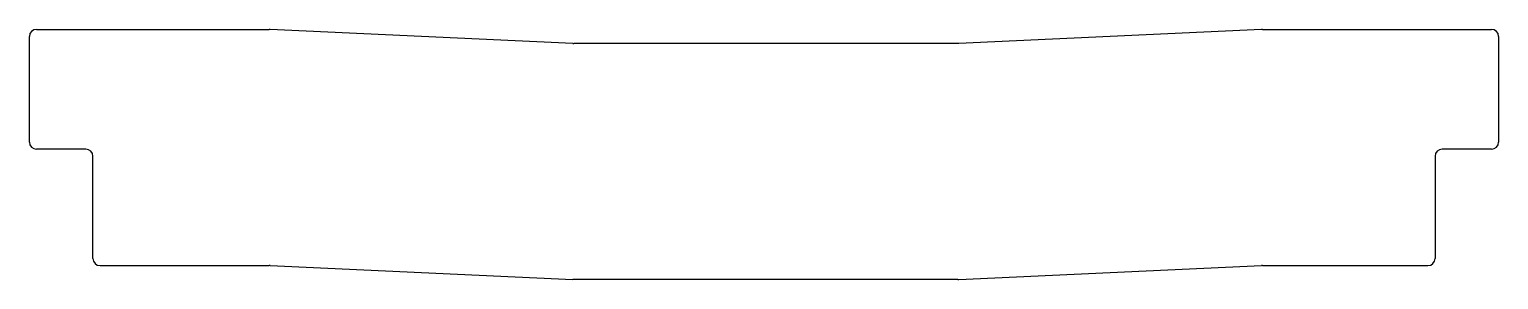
# Model space of a CAD drawing. Header units: metres. Extents: x 848 to 1264, y 280 to 351.
import ezdxf

# ---------------------------------------------------------------- set-up
doc = ezdxf.new("R2010")
doc.units = ezdxf.units.M

msp = doc.modelspace()

# ---------------------------------------------------------------- linework, layer by layer
at = {"color": 250, "linetype": 'Continuous'}
for p, q in [((849.57, 350.91), (915.43, 350.91)), ((915.71, 350.9), (915.43, 350.91)), ((1001.43, 346.92), (915.71, 350.9)), ((1196.43, 350.9), (1110.71, 346.92)), ((1196.71, 350.91), (1196.43, 350.9)), ((1196.71, 350.91), (1261.57, 350.91)), ((847.57, 318.91), (847.57, 348.91)), ((1001.43, 346.92), (1001.71, 346.91)), ((1110.43, 346.91), (1001.71, 346.91)), ((1110.71, 346.92), (1110.43, 346.91)), ((1263.57, 348.91), (1263.57, 318.91)), ((863.57, 316.91), (849.57, 316.91)), ((1261.57, 316.91), (1247.57, 316.91)), ((865.57, 285.91), (865.57, 314.91)), ((1245.57, 314.91), (1245.57, 285.91)), ((867.57, 283.91), (915.43, 283.91)), ((915.71, 283.9), (915.43, 283.91)), ((915.71, 283.9), (1001.43, 279.92)), ((1110.71, 279.92), (1196.43, 283.9)), ((1196.71, 283.91), (1196.43, 283.9)), ((1196.71, 283.91), (1243.57, 283.91)), ((1001.71, 279.91), (1001.43, 279.92)), ((1110.43, 279.91), (1001.71, 279.91)), ((1110.43, 279.91), (1110.71, 279.92))]:
    msp.add_line(p, q, dxfattribs=at)
for centre, start, end in [((849.57, 348.91), 90, 180), ((1261.57, 348.91), 0, 90), ((849.57, 318.91), 180, 270), ((863.57, 314.91), 0, 90), ((1247.57, 314.91), 90, 180), ((1261.57, 318.91), 270, 0), ((867.57, 285.91), 180, 270), ((1243.57, 285.91), 270, 0)]:
    msp.add_arc(centre, 2, start, end, dxfattribs=at)

doc.saveas('drawing.dxf')
